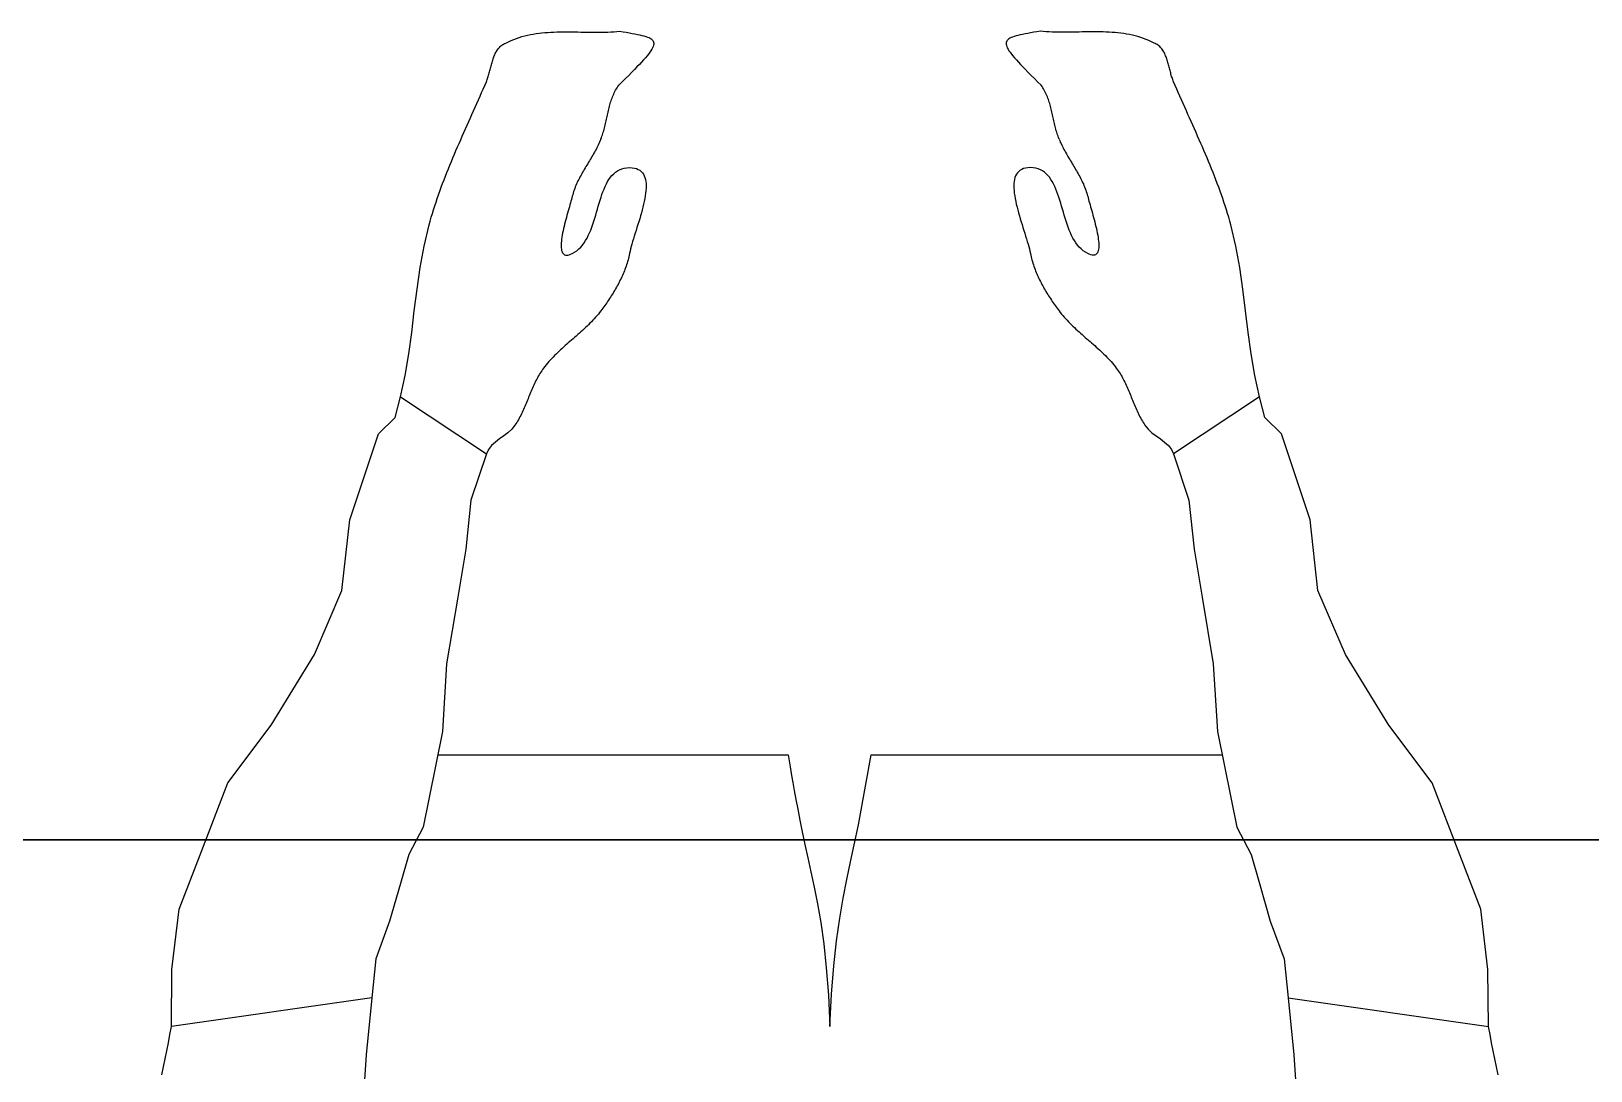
# Model space of a CAD drawing. Header units: millimetres. Extents: x -155 to 94595, y -3153 to 63413.
# Drawn here: x 90426 to 90995, y 36033 to 36412 of the extents above; entities that cross this region are included whole.
import ezdxf

# ---------------------------------------------------------------- set-up
doc = ezdxf.new("R2010")
doc.units = ezdxf.units.MM
doc.layers.add('int', color=185, linetype='Continuous')

msp = doc.modelspace()

# ---------------------------------------------------------------- linework, layer by layer
at = {"layer": 'int'}
for p, q in [((90611.3, 36411.414), (90612.363, 36411.535)), ((90612.363, 36411.535), (90613.432, 36411.637)), ((90613.432, 36411.637), (90614.506, 36411.72)), ((90614.506, 36411.72), (90615.584, 36411.786)), ((90615.584, 36411.786), (90616.666, 36411.836)), ((90616.666, 36411.836), (90617.753, 36411.873)), ((90617.753, 36411.873), (90618.842, 36411.897)), ((90618.842, 36411.897), (90619.935, 36411.91)), ((90619.935, 36411.91), (90621.03, 36411.913)), ((90621.03, 36411.913), (90622.127, 36411.909)), ((90622.127, 36411.909), (90623.226, 36411.899)), ((90623.226, 36411.899), (90624.326, 36411.884)), ((90624.326, 36411.884), (90625.427, 36411.866)), ((90625.427, 36411.866), (90626.528, 36411.846)), ((90626.528, 36411.846), (90627.63, 36411.827)), ((90627.63, 36411.827), (90628.73, 36411.809)), ((90628.73, 36411.809), (90629.831, 36411.794)), ((90629.831, 36411.794), (90630.929, 36411.784)), ((90630.929, 36411.784), (90632.027, 36411.78)), ((90632.027, 36411.78), (90633.122, 36411.783)), ((90633.122, 36411.783), (90634.214, 36411.796)), ((90634.214, 36411.796), (90635.304, 36411.82)), ((90635.304, 36411.82), (90636.39, 36411.857)), ((90636.39, 36411.857), (90637.473, 36411.907)), ((90637.473, 36411.907), (90638.551, 36411.973)), ((90638.551, 36411.973), (90639.624, 36412.056)), ((90639.624, 36412.056), (90640.693, 36412.158)), ((90640.693, 36412.158), (90641.944, 36411.949)), ((90641.944, 36411.949), (90643.129, 36411.749)), ((90643.129, 36411.749), (90644.247, 36411.556)), ((90644.247, 36411.556), (90645.3, 36411.369)), ((90790.689, 36411.556), (90789.636, 36411.369)), ((90791.808, 36411.749), (90790.689, 36411.556)), ((90792.993, 36411.949), (90791.808, 36411.749)), ((90794.243, 36412.158), (90792.993, 36411.949)), ((90795.312, 36412.056), (90794.243, 36412.158)), ((90796.386, 36411.973), (90795.312, 36412.056)), ((90797.464, 36411.907), (90796.386, 36411.973)), ((90798.547, 36411.857), (90797.464, 36411.907)), ((90799.633, 36411.82), (90798.547, 36411.857)), ((90800.722, 36411.796), (90799.633, 36411.82)), ((90801.815, 36411.783), (90800.722, 36411.796)), ((90802.91, 36411.78), (90801.815, 36411.783)), ((90804.007, 36411.784), (90802.91, 36411.78)), ((90805.106, 36411.794), (90804.007, 36411.784)), ((90806.206, 36411.809), (90805.106, 36411.794)), ((90807.307, 36411.827), (90806.206, 36411.809)), ((90808.408, 36411.846), (90807.307, 36411.827)), ((90809.51, 36411.866), (90808.408, 36411.846)), ((90810.611, 36411.884), (90809.51, 36411.866)), ((90811.711, 36411.899), (90810.611, 36411.884)), ((90812.81, 36411.909), (90811.711, 36411.899)), ((90813.907, 36411.913), (90812.81, 36411.909)), ((90815.002, 36411.91), (90813.907, 36411.913)), ((90816.094, 36411.897), (90815.002, 36411.91)), ((90817.184, 36411.873), (90816.094, 36411.897)), ((90818.27, 36411.836), (90817.184, 36411.873)), ((90819.353, 36411.786), (90818.27, 36411.836)), ((90820.431, 36411.72), (90819.353, 36411.786)), ((90821.505, 36411.637), (90820.431, 36411.72)), ((90822.573, 36411.535), (90821.505, 36411.637)), ((90823.637, 36411.414), (90822.573, 36411.535)), ((90596.332, 36405.662), (90596.576, 36405.965)), ((90596.576, 36405.965), (90596.835, 36406.254)), ((90596.835, 36406.254), (90597.11, 36406.528)), ((90597.11, 36406.528), (90597.4, 36406.786)), ((90597.4, 36406.786), (90597.707, 36407.027)), ((90597.707, 36407.027), (90598.032, 36407.251)), ((90598.032, 36407.251), (90598.375, 36407.456)), ((90598.375, 36407.456), (90598.737, 36407.643)), ((90598.737, 36407.643), (90599.119, 36407.81)), ((90599.119, 36407.81), (90600.084, 36408.295)), ((90600.084, 36408.295), (90601.06, 36408.742)), ((90601.06, 36408.742), (90602.045, 36409.151)), ((90602.045, 36409.151), (90603.041, 36409.525)), ((90603.041, 36409.525), (90604.045, 36409.864)), ((90604.045, 36409.864), (90605.059, 36410.171)), ((90605.059, 36410.171), (90606.08, 36410.447)), ((90606.08, 36410.447), (90607.11, 36410.693)), ((90607.11, 36410.693), (90608.147, 36410.911)), ((90608.147, 36410.911), (90609.192, 36411.103)), ((90609.192, 36411.103), (90610.243, 36411.27)), ((90610.243, 36411.27), (90611.3, 36411.414)), ((90645.3, 36411.369), (90646.287, 36411.184)), ((90646.287, 36411.184), (90647.208, 36411)), ((90647.208, 36411), (90648.064, 36410.815)), ((90648.064, 36410.815), (90648.853, 36410.627)), ((90648.853, 36410.627), (90649.576, 36410.434)), ((90649.576, 36410.434), (90650.232, 36410.234)), ((90650.232, 36410.234), (90650.823, 36410.025)), ((90650.823, 36410.025), (90651.348, 36409.805)), ((90651.348, 36409.805), (90651.806, 36409.572)), ((90651.806, 36409.572), (90652.198, 36409.324)), ((90652.198, 36409.324), (90652.524, 36409.059)), ((90652.744, 36406.086), (90652.472, 36405.578)), ((90652.524, 36409.059), (90652.784, 36408.775)), ((90652.949, 36406.559), (90652.744, 36406.086)), ((90652.784, 36408.775), (90652.977, 36408.47)), ((90653.087, 36407), (90652.949, 36406.559)), ((90652.977, 36408.47), (90653.104, 36408.142)), ((90653.159, 36407.409), (90653.087, 36407)), ((90653.104, 36408.142), (90653.165, 36407.789)), ((90653.165, 36407.789), (90653.159, 36407.409)), ((90781.832, 36408.142), (90781.771, 36407.789)), ((90781.771, 36407.789), (90781.777, 36407.409)), ((90781.777, 36407.409), (90781.849, 36407)), ((90781.959, 36408.47), (90781.832, 36408.142)), ((90781.849, 36407), (90781.988, 36406.559)), ((90782.153, 36408.775), (90781.959, 36408.47)), ((90781.988, 36406.559), (90782.193, 36406.086)), ((90782.412, 36409.059), (90782.153, 36408.775)), ((90782.193, 36406.086), (90782.464, 36405.578)), ((90782.738, 36409.324), (90782.412, 36409.059)), ((90783.13, 36409.572), (90782.738, 36409.324)), ((90783.589, 36409.805), (90783.13, 36409.572)), ((90784.113, 36410.025), (90783.589, 36409.805)), ((90784.704, 36410.234), (90784.113, 36410.025)), ((90785.361, 36410.434), (90784.704, 36410.234)), ((90786.084, 36410.627), (90785.361, 36410.434)), ((90786.873, 36410.815), (90786.084, 36410.627)), ((90787.728, 36411), (90786.873, 36410.815)), ((90788.649, 36411.184), (90787.728, 36411)), ((90789.636, 36411.369), (90788.649, 36411.184)), ((90824.694, 36411.27), (90823.637, 36411.414)), ((90825.745, 36411.103), (90824.694, 36411.27)), ((90826.789, 36410.911), (90825.745, 36411.103)), ((90827.827, 36410.693), (90826.789, 36410.911)), ((90828.856, 36410.447), (90827.827, 36410.693)), ((90829.878, 36410.171), (90828.856, 36410.447)), ((90830.891, 36409.864), (90829.878, 36410.171)), ((90831.896, 36409.525), (90830.891, 36409.864)), ((90832.891, 36409.151), (90831.896, 36409.525)), ((90833.877, 36408.742), (90832.891, 36409.151)), ((90834.853, 36408.295), (90833.877, 36408.742)), ((90835.818, 36407.81), (90834.853, 36408.295)), ((90836.2, 36407.643), (90835.818, 36407.81)), ((90836.562, 36407.456), (90836.2, 36407.643)), ((90836.905, 36407.251), (90836.562, 36407.456)), ((90837.23, 36407.027), (90836.905, 36407.251)), ((90837.537, 36406.786), (90837.23, 36407.027)), ((90837.827, 36406.528), (90837.537, 36406.786)), ((90838.101, 36406.254), (90837.827, 36406.528)), ((90838.36, 36405.965), (90838.101, 36406.254)), ((90838.605, 36405.662), (90838.36, 36405.965)), ((90593.906, 36399.913), (90594.022, 36400.339)), ((90594.022, 36400.339), (90594.141, 36400.763)), ((90594.141, 36400.763), (90594.264, 36401.183)), ((90594.264, 36401.183), (90594.392, 36401.598)), ((90594.392, 36401.598), (90594.525, 36402.009)), ((90594.525, 36402.009), (90594.665, 36402.413)), ((90594.665, 36402.413), (90594.812, 36402.811)), ((90594.812, 36402.811), (90594.967, 36403.202)), ((90594.967, 36403.202), (90595.13, 36403.584)), ((90595.13, 36403.584), (90595.303, 36403.957)), ((90595.303, 36403.957), (90595.485, 36404.321)), ((90595.485, 36404.321), (90595.679, 36404.674)), ((90595.679, 36404.674), (90595.884, 36405.015)), ((90595.884, 36405.015), (90596.101, 36405.345)), ((90596.101, 36405.345), (90596.332, 36405.662)), ((90648.707, 36400.873), (90647.902, 36400.013)), ((90649.445, 36401.682), (90648.707, 36400.873)), ((90650.116, 36402.442), (90649.445, 36401.682)), ((90650.72, 36403.155), (90650.116, 36402.442)), ((90651.258, 36403.824), (90650.72, 36403.155)), ((90651.729, 36404.449), (90651.258, 36403.824)), ((90652.134, 36405.033), (90651.729, 36404.449)), ((90652.472, 36405.578), (90652.134, 36405.033)), ((90782.464, 36405.578), (90782.802, 36405.033)), ((90782.802, 36405.033), (90783.207, 36404.449)), ((90783.207, 36404.449), (90783.678, 36403.824)), ((90783.678, 36403.824), (90784.216, 36403.155)), ((90784.216, 36403.155), (90784.821, 36402.442)), ((90784.821, 36402.442), (90785.492, 36401.682)), ((90785.492, 36401.682), (90786.23, 36400.873)), ((90786.23, 36400.873), (90787.035, 36400.013)), ((90838.835, 36405.345), (90838.605, 36405.662)), ((90839.053, 36405.015), (90838.835, 36405.345)), ((90839.258, 36404.674), (90839.053, 36405.015)), ((90839.451, 36404.321), (90839.258, 36404.674)), ((90839.634, 36403.957), (90839.451, 36404.321)), ((90839.807, 36403.584), (90839.634, 36403.957)), ((90839.97, 36403.202), (90839.807, 36403.584)), ((90840.125, 36402.811), (90839.97, 36403.202)), ((90840.272, 36402.413), (90840.125, 36402.811)), ((90840.412, 36402.009), (90840.272, 36402.413)), ((90840.545, 36401.598), (90840.412, 36402.009)), ((90840.673, 36401.183), (90840.545, 36401.598)), ((90840.796, 36400.763), (90840.673, 36401.183)), ((90840.915, 36400.339), (90840.796, 36400.763)), ((90841.031, 36399.913), (90840.915, 36400.339)), ((90592.22, 36394.078), (90592.367, 36394.464)), ((90592.367, 36394.464), (90592.507, 36394.857)), ((90592.507, 36394.857), (90592.641, 36395.257)), ((90592.641, 36395.257), (90592.769, 36395.664)), ((90592.769, 36395.664), (90592.893, 36396.076)), ((90592.893, 36396.076), (90593.012, 36396.493)), ((90593.012, 36396.493), (90593.128, 36396.914)), ((90593.128, 36396.914), (90593.241, 36397.339)), ((90593.241, 36397.339), (90593.352, 36397.766)), ((90593.352, 36397.766), (90593.462, 36398.195)), ((90593.462, 36398.195), (90593.572, 36398.625)), ((90593.572, 36398.625), (90593.682, 36399.055)), ((90593.682, 36399.055), (90593.793, 36399.485)), ((90593.793, 36399.485), (90593.906, 36399.913)), ((90642.876, 36394.877), (90641.67, 36393.669)), ((90644.015, 36396.022), (90642.876, 36394.877)), ((90645.087, 36397.106), (90644.015, 36396.022)), ((90646.092, 36398.131), (90645.087, 36397.106)), ((90647.03, 36399.1), (90646.092, 36398.131)), ((90647.902, 36400.013), (90647.03, 36399.1)), ((90787.035, 36400.013), (90787.906, 36399.1)), ((90787.906, 36399.1), (90788.845, 36398.131)), ((90788.845, 36398.131), (90789.85, 36397.106)), ((90789.85, 36397.106), (90790.922, 36396.022)), ((90790.922, 36396.022), (90792.061, 36394.877)), ((90792.061, 36394.877), (90793.266, 36393.669)), ((90841.144, 36399.485), (90841.031, 36399.913)), ((90841.255, 36399.055), (90841.144, 36399.485)), ((90841.365, 36398.625), (90841.255, 36399.055)), ((90841.475, 36398.195), (90841.365, 36398.625)), ((90841.585, 36397.766), (90841.475, 36398.195)), ((90841.696, 36397.339), (90841.585, 36397.766)), ((90841.809, 36396.914), (90841.696, 36397.339)), ((90841.925, 36396.493), (90841.809, 36396.914)), ((90842.044, 36396.076), (90841.925, 36396.493)), ((90842.167, 36395.664), (90842.044, 36396.076)), ((90842.295, 36395.257), (90842.167, 36395.664)), ((90842.429, 36394.857), (90842.295, 36395.257)), ((90842.569, 36394.464), (90842.429, 36394.857)), ((90842.717, 36394.078), (90842.569, 36394.464)), ((90589.759, 36388.406), (90590.341, 36389.728)), ((90590.341, 36389.728), (90590.919, 36391.052)), ((90590.919, 36391.052), (90591.494, 36392.376)), ((90591.494, 36392.376), (90592.065, 36393.702)), ((90592.065, 36393.702), (90592.22, 36394.078)), ((90638.122, 36388.257), (90638.322, 36388.742)), ((90638.322, 36388.742), (90638.534, 36389.222)), ((90638.534, 36389.222), (90638.758, 36389.696)), ((90638.758, 36389.696), (90638.995, 36390.163)), ((90638.995, 36390.163), (90639.245, 36390.624)), ((90639.245, 36390.624), (90639.51, 36391.078)), ((90639.51, 36391.078), (90639.79, 36391.525)), ((90639.79, 36391.525), (90640.085, 36391.964)), ((90640.085, 36391.964), (90640.397, 36392.396)), ((90641.67, 36393.669), (90640.397, 36392.396)), ((90793.266, 36393.669), (90794.539, 36392.396)), ((90794.851, 36391.964), (90794.539, 36392.396)), ((90795.147, 36391.525), (90794.851, 36391.964)), ((90795.427, 36391.078), (90795.147, 36391.525)), ((90795.691, 36390.624), (90795.427, 36391.078)), ((90795.942, 36390.163), (90795.691, 36390.624)), ((90796.179, 36389.696), (90795.942, 36390.163)), ((90796.403, 36389.222), (90796.179, 36389.696)), ((90796.614, 36388.742), (90796.403, 36389.222)), ((90796.815, 36388.257), (90796.614, 36388.742)), ((90842.872, 36393.702), (90842.717, 36394.078)), ((90843.443, 36392.376), (90842.872, 36393.702)), ((90844.017, 36391.052), (90843.443, 36392.376)), ((90844.596, 36389.728), (90844.017, 36391.052)), ((90845.178, 36388.406), (90844.596, 36389.728)), ((90586.819, 36381.801), (90587.41, 36383.122)), ((90587.41, 36383.122), (90587.999, 36384.442)), ((90587.999, 36384.442), (90588.588, 36385.763)), ((90588.588, 36385.763), (90589.174, 36387.084)), ((90589.174, 36387.084), (90589.759, 36388.406)), ((90636.468, 36382.651), (90636.59, 36383.175)), ((90636.59, 36383.175), (90636.715, 36383.697)), ((90636.715, 36383.697), (90636.845, 36384.217)), ((90636.845, 36384.217), (90636.98, 36384.734)), ((90636.98, 36384.734), (90637.12, 36385.248)), ((90637.12, 36385.248), (90637.267, 36385.76)), ((90637.267, 36385.76), (90637.421, 36386.268)), ((90637.421, 36386.268), (90637.582, 36386.772)), ((90637.582, 36386.772), (90637.753, 36387.271)), ((90637.753, 36387.271), (90637.932, 36387.767)), ((90637.932, 36387.767), (90638.122, 36388.257)), ((90797.004, 36387.767), (90796.815, 36388.257)), ((90797.184, 36387.271), (90797.004, 36387.767)), ((90797.354, 36386.772), (90797.184, 36387.271)), ((90797.516, 36386.268), (90797.354, 36386.772)), ((90797.67, 36385.76), (90797.516, 36386.268)), ((90797.817, 36385.248), (90797.67, 36385.76)), ((90797.957, 36384.734), (90797.817, 36385.248)), ((90798.092, 36384.217), (90797.957, 36384.734)), ((90798.221, 36383.697), (90798.092, 36384.217)), ((90798.347, 36383.175), (90798.221, 36383.697)), ((90798.469, 36382.651), (90798.347, 36383.175)), ((90845.762, 36387.084), (90845.178, 36388.406)), ((90846.349, 36385.763), (90845.762, 36387.084)), ((90846.937, 36384.442), (90846.349, 36385.763)), ((90847.527, 36383.122), (90846.937, 36384.442)), ((90848.117, 36381.801), (90847.527, 36383.122)), ((90584.46, 36376.518), (90585.048, 36377.839)), ((90585.048, 36377.839), (90585.638, 36379.16)), ((90585.638, 36379.16), (90586.229, 36380.481)), ((90586.229, 36380.481), (90586.819, 36381.801)), ((90635.154, 36376.865), (90635.285, 36377.387)), ((90635.285, 36377.387), (90635.411, 36377.91)), ((90635.411, 36377.91), (90635.533, 36378.435)), ((90635.533, 36378.435), (90635.653, 36378.962)), ((90635.653, 36378.962), (90635.77, 36379.489)), ((90635.77, 36379.489), (90635.886, 36380.016)), ((90635.886, 36380.016), (90636.001, 36380.544)), ((90636.001, 36380.544), (90636.116, 36381.072)), ((90636.116, 36381.072), (90636.232, 36381.599)), ((90636.232, 36381.599), (90636.349, 36382.126)), ((90636.349, 36382.126), (90636.468, 36382.651)), ((90798.588, 36382.126), (90798.469, 36382.651)), ((90798.705, 36381.599), (90798.588, 36382.126)), ((90798.821, 36381.072), (90798.705, 36381.599)), ((90798.936, 36380.544), (90798.821, 36381.072)), ((90799.051, 36380.016), (90798.936, 36380.544)), ((90799.167, 36379.489), (90799.051, 36380.016)), ((90799.284, 36378.962), (90799.167, 36379.489)), ((90799.403, 36378.435), (90799.284, 36378.962)), ((90799.526, 36377.91), (90799.403, 36378.435)), ((90799.652, 36377.387), (90799.526, 36377.91)), ((90799.783, 36376.865), (90799.652, 36377.387)), ((90848.708, 36380.481), (90848.117, 36381.801)), ((90849.299, 36379.16), (90848.708, 36380.481)), ((90849.888, 36377.839), (90849.299, 36379.16)), ((90850.477, 36376.518), (90849.888, 36377.839)), ((90582.127, 36371.223), (90582.706, 36372.549)), ((90582.706, 36372.549), (90583.288, 36373.873)), ((90583.288, 36373.873), (90583.873, 36375.196)), ((90583.873, 36375.196), (90584.46, 36376.518)), ((90633.4, 36371.697), (90633.152, 36371.151)), ((90633.638, 36372.247), (90633.4, 36371.697)), ((90633.866, 36372.801), (90633.638, 36372.247)), ((90633.866, 36372.801), (90634.057, 36373.296)), ((90634.057, 36373.296), (90634.239, 36373.795)), ((90634.239, 36373.795), (90634.411, 36374.298)), ((90634.411, 36374.298), (90634.574, 36374.805)), ((90634.574, 36374.805), (90634.729, 36375.315)), ((90634.729, 36375.315), (90634.877, 36375.829)), ((90634.877, 36375.829), (90635.018, 36376.346)), ((90635.018, 36376.346), (90635.154, 36376.865)), ((90799.918, 36376.346), (90799.783, 36376.865)), ((90800.06, 36375.829), (90799.918, 36376.346)), ((90800.208, 36375.315), (90800.06, 36375.829)), ((90800.363, 36374.805), (90800.208, 36375.315)), ((90800.526, 36374.298), (90800.363, 36374.805)), ((90800.698, 36373.795), (90800.526, 36374.298)), ((90800.879, 36373.296), (90800.698, 36373.795)), ((90801.071, 36372.801), (90800.879, 36373.296)), ((90801.071, 36372.801), (90801.299, 36372.247)), ((90801.299, 36372.247), (90801.537, 36371.697)), ((90801.537, 36371.697), (90801.785, 36371.151)), ((90851.064, 36375.196), (90850.477, 36376.518)), ((90851.649, 36373.873), (90851.064, 36375.196)), ((90852.231, 36372.549), (90851.649, 36373.873)), ((90852.81, 36371.223), (90852.231, 36372.549)), ((90579.852, 36365.908), (90580.413, 36367.239)), ((90580.413, 36367.239), (90580.98, 36368.569)), ((90580.98, 36368.569), (90581.551, 36369.897)), ((90581.551, 36369.897), (90582.127, 36371.223)), ((90630.599, 36366.373), (90630.292, 36365.853)), ((90630.903, 36366.895), (90630.599, 36366.373)), ((90631.204, 36367.419), (90630.903, 36366.895)), ((90631.501, 36367.944), (90631.204, 36367.419)), ((90631.792, 36368.472), (90631.501, 36367.944)), ((90632.078, 36369.002), (90631.792, 36368.472)), ((90632.357, 36369.534), (90632.078, 36369.002)), ((90632.63, 36370.07), (90632.357, 36369.534)), ((90632.895, 36370.609), (90632.63, 36370.07)), ((90633.152, 36371.151), (90632.895, 36370.609)), ((90801.785, 36371.151), (90802.042, 36370.609)), ((90802.042, 36370.609), (90802.307, 36370.07)), ((90802.307, 36370.07), (90802.579, 36369.534)), ((90802.579, 36369.534), (90802.859, 36369.002)), ((90802.859, 36369.002), (90803.145, 36368.472)), ((90803.145, 36368.472), (90803.436, 36367.944)), ((90803.436, 36367.944), (90803.733, 36367.419)), ((90803.733, 36367.419), (90804.033, 36366.895)), ((90804.033, 36366.895), (90804.338, 36366.373)), ((90804.338, 36366.373), (90804.645, 36365.853)), ((90853.385, 36369.897), (90852.81, 36371.223)), ((90853.957, 36368.569), (90853.385, 36369.897)), ((90854.523, 36367.239), (90853.957, 36368.569)), ((90855.085, 36365.908), (90854.523, 36367.239)), ((90577.137, 36359.218), (90577.666, 36360.561)), ((90577.666, 36360.561), (90578.202, 36361.901)), ((90578.202, 36361.901), (90578.746, 36363.239)), ((90578.746, 36363.239), (90579.296, 36364.574)), ((90579.296, 36364.574), (90579.852, 36365.908)), ((90627.199, 36360.661), (90626.902, 36360.137)), ((90627.5, 36361.183), (90627.199, 36360.661)), ((90627.804, 36361.703), (90627.5, 36361.183)), ((90628.112, 36362.223), (90627.804, 36361.703)), ((90628.422, 36362.742), (90628.112, 36362.223)), ((90628.733, 36363.26), (90628.422, 36362.742)), ((90629.046, 36363.778), (90628.733, 36363.26)), ((90629.358, 36364.296), (90629.046, 36363.778)), ((90629.671, 36364.814), (90629.358, 36364.296)), ((90629.982, 36365.333), (90629.671, 36364.814)), ((90630.292, 36365.853), (90629.982, 36365.333)), ((90638.531, 36360.139), (90639.191, 36360.698)), ((90639.191, 36360.698), (90639.902, 36361.184)), ((90639.902, 36361.184), (90640.665, 36361.592)), ((90640.665, 36361.592), (90641.485, 36361.917)), ((90641.485, 36361.917), (90642.364, 36362.155)), ((90642.364, 36362.155), (90643.307, 36362.301)), ((90643.307, 36362.301), (90644.316, 36362.351)), ((90644.316, 36362.351), (90645.236, 36362.31)), ((90645.236, 36362.31), (90646.068, 36362.189)), ((90646.068, 36362.189), (90646.816, 36361.992)), ((90646.816, 36361.992), (90647.482, 36361.721)), ((90647.482, 36361.721), (90648.07, 36361.379)), ((90648.07, 36361.379), (90648.584, 36360.971)), ((90648.584, 36360.971), (90649.025, 36360.499)), ((90649.025, 36360.499), (90649.398, 36359.966)), ((90785.911, 36360.499), (90785.538, 36359.966)), ((90786.353, 36360.971), (90785.911, 36360.499)), ((90786.866, 36361.379), (90786.353, 36360.971)), ((90787.455, 36361.721), (90786.866, 36361.379)), ((90788.121, 36361.992), (90787.455, 36361.721)), ((90788.869, 36362.189), (90788.121, 36361.992)), ((90789.701, 36362.31), (90788.869, 36362.189)), ((90790.62, 36362.351), (90789.701, 36362.31)), ((90791.63, 36362.301), (90790.62, 36362.351)), ((90792.572, 36362.155), (90791.63, 36362.301)), ((90793.452, 36361.917), (90792.572, 36362.155)), ((90794.272, 36361.592), (90793.452, 36361.917)), ((90795.035, 36361.184), (90794.272, 36361.592)), ((90795.745, 36360.698), (90795.035, 36361.184)), ((90796.406, 36360.139), (90795.745, 36360.698)), ((90804.645, 36365.853), (90804.955, 36365.333)), ((90804.955, 36365.333), (90805.266, 36364.814)), ((90805.266, 36364.814), (90805.578, 36364.296)), ((90805.578, 36364.296), (90805.891, 36363.778)), ((90805.891, 36363.778), (90806.204, 36363.26)), ((90806.204, 36363.26), (90806.515, 36362.742)), ((90806.515, 36362.742), (90806.825, 36362.223)), ((90806.825, 36362.223), (90807.132, 36361.703)), ((90807.132, 36361.703), (90807.437, 36361.183)), ((90807.437, 36361.183), (90807.738, 36360.661)), ((90807.738, 36360.661), (90808.034, 36360.137)), ((90855.641, 36364.574), (90855.085, 36365.908)), ((90856.191, 36363.239), (90855.641, 36364.574)), ((90856.734, 36361.901), (90856.191, 36363.239)), ((90857.271, 36360.561), (90856.734, 36361.901)), ((90857.8, 36359.218), (90857.271, 36360.561)), ((90575.106, 36353.817), (90575.6, 36355.172)), ((90575.6, 36355.172), (90576.103, 36356.523)), ((90576.103, 36356.523), (90576.616, 36357.872)), ((90576.616, 36357.872), (90577.137, 36359.218)), ((90624.317, 36354.75), (90624.111, 36354.19)), ((90624.534, 36355.305), (90624.317, 36354.75)), ((90624.763, 36355.856), (90624.534, 36355.305)), ((90625.001, 36356.402), (90624.763, 36355.856)), ((90625.25, 36356.945), (90625.001, 36356.402)), ((90625.507, 36357.484), (90625.25, 36356.945)), ((90625.772, 36358.02), (90625.507, 36357.484)), ((90626.045, 36358.553), (90625.772, 36358.02)), ((90626.325, 36359.083), (90626.045, 36358.553)), ((90626.611, 36359.611), (90626.325, 36359.083)), ((90626.902, 36360.137), (90626.611, 36359.611)), ((90634.628, 36353.574), (90635.013, 36354.555)), ((90635.013, 36354.555), (90635.42, 36355.499)), ((90635.42, 36355.499), (90635.854, 36356.403)), ((90635.854, 36356.403), (90636.317, 36357.26)), ((90636.317, 36357.26), (90636.813, 36358.067)), ((90636.813, 36358.067), (90637.345, 36358.819)), ((90637.345, 36358.819), (90637.916, 36359.511)), ((90637.916, 36359.511), (90638.531, 36360.139)), ((90649.398, 36359.966), (90649.706, 36359.376)), ((90649.706, 36359.376), (90649.952, 36358.732)), ((90649.952, 36358.732), (90650.138, 36358.037)), ((90650.138, 36358.037), (90650.269, 36357.295)), ((90650.269, 36357.295), (90650.347, 36356.508)), ((90650.357, 36354.813), (90650.297, 36353.912)), ((90650.347, 36356.508), (90650.375, 36355.679)), ((90650.375, 36355.679), (90650.357, 36354.813)), ((90784.59, 36356.508), (90784.561, 36355.679)), ((90784.561, 36355.679), (90784.579, 36354.813)), ((90784.579, 36354.813), (90784.64, 36353.912)), ((90784.668, 36357.295), (90784.59, 36356.508)), ((90784.799, 36358.037), (90784.668, 36357.295)), ((90784.985, 36358.732), (90784.799, 36358.037)), ((90785.231, 36359.376), (90784.985, 36358.732)), ((90785.538, 36359.966), (90785.231, 36359.376)), ((90797.02, 36359.511), (90796.406, 36360.139)), ((90797.592, 36358.819), (90797.02, 36359.511)), ((90798.124, 36358.067), (90797.592, 36358.819)), ((90798.62, 36357.26), (90798.124, 36358.067)), ((90799.083, 36356.403), (90798.62, 36357.26)), ((90799.516, 36355.499), (90799.083, 36356.403)), ((90799.924, 36354.555), (90799.516, 36355.499)), ((90800.309, 36353.574), (90799.924, 36354.555)), ((90808.034, 36360.137), (90808.326, 36359.611)), ((90808.326, 36359.611), (90808.612, 36359.083)), ((90808.612, 36359.083), (90808.892, 36358.553)), ((90808.892, 36358.553), (90809.165, 36358.02)), ((90809.165, 36358.02), (90809.43, 36357.484)), ((90809.43, 36357.484), (90809.687, 36356.945)), ((90809.687, 36356.945), (90809.935, 36356.402)), ((90809.935, 36356.402), (90810.174, 36355.856)), ((90810.174, 36355.856), (90810.402, 36355.305)), ((90810.402, 36355.305), (90810.62, 36354.75)), ((90810.62, 36354.75), (90810.826, 36354.19)), ((90858.321, 36357.872), (90857.8, 36359.218)), ((90858.833, 36356.523), (90858.321, 36357.872)), ((90859.337, 36355.172), (90858.833, 36356.523)), ((90859.831, 36353.817), (90859.337, 36355.172)), ((90573.233, 36348.362), (90573.685, 36349.731)), ((90573.685, 36349.731), (90574.148, 36351.097)), ((90574.148, 36351.097), (90574.621, 36352.459)), ((90574.621, 36352.459), (90575.106, 36353.817)), ((90622.762, 36349.487), (90622.566, 36348.796)), ((90622.947, 36350.146), (90622.762, 36349.487)), ((90623.119, 36350.77), (90622.947, 36350.146)), ((90623.276, 36351.356), (90623.119, 36350.77)), ((90623.416, 36351.901), (90623.276, 36351.356)), ((90623.569, 36352.481), (90623.416, 36351.901)), ((90623.736, 36353.056), (90623.569, 36352.481)), ((90623.917, 36353.626), (90623.736, 36353.056)), ((90624.111, 36354.19), (90623.917, 36353.626)), ((90632.925, 36348.28), (90633.247, 36349.375)), ((90633.247, 36349.375), (90633.575, 36350.457)), ((90633.575, 36350.457), (90633.913, 36351.52)), ((90633.913, 36351.52), (90634.262, 36352.561)), ((90634.262, 36352.561), (90634.628, 36353.574)), ((90649.457, 36348.998), (90649.204, 36347.956)), ((90649.686, 36350.024), (90649.457, 36348.998)), ((90649.887, 36351.032), (90649.686, 36350.024)), ((90650.058, 36352.018), (90649.887, 36351.032)), ((90650.196, 36352.979), (90650.058, 36352.018)), ((90650.297, 36353.912), (90650.196, 36352.979)), ((90784.64, 36353.912), (90784.741, 36352.979)), ((90784.741, 36352.979), (90784.878, 36352.018)), ((90784.878, 36352.018), (90785.05, 36351.032)), ((90785.05, 36351.032), (90785.251, 36350.024)), ((90785.251, 36350.024), (90785.48, 36348.998)), ((90785.48, 36348.998), (90785.732, 36347.956)), ((90800.674, 36352.561), (90800.309, 36353.574)), ((90801.024, 36351.52), (90800.674, 36352.561)), ((90801.361, 36350.457), (90801.024, 36351.52)), ((90801.689, 36349.375), (90801.361, 36350.457)), ((90802.012, 36348.28), (90801.689, 36349.375)), ((90810.826, 36354.19), (90811.019, 36353.626)), ((90811.019, 36353.626), (90811.2, 36353.056)), ((90811.2, 36353.056), (90811.368, 36352.481)), ((90811.368, 36352.481), (90811.521, 36351.901)), ((90811.521, 36351.901), (90811.661, 36351.356)), ((90811.661, 36351.356), (90811.818, 36350.77)), ((90811.818, 36350.77), (90811.989, 36350.146)), ((90811.989, 36350.146), (90812.174, 36349.487)), ((90812.174, 36349.487), (90812.37, 36348.796)), ((90860.315, 36352.459), (90859.831, 36353.817)), ((90860.789, 36351.097), (90860.315, 36352.459)), ((90861.252, 36349.731), (90860.789, 36351.097)), ((90861.703, 36348.362), (90861.252, 36349.731)), ((90571.551, 36342.842), (90571.952, 36344.228)), ((90571.952, 36344.228), (90572.367, 36345.61)), ((90572.367, 36345.61), (90572.794, 36346.988)), ((90572.794, 36346.988), (90573.233, 36348.362)), ((90621.05, 36343.37), (90620.836, 36342.551)), ((90621.268, 36344.184), (90621.05, 36343.37)), ((90621.489, 36344.992), (90621.268, 36344.184)), ((90621.711, 36345.788), (90621.489, 36344.992)), ((90621.931, 36346.57), (90621.711, 36345.788)), ((90622.149, 36347.334), (90621.931, 36346.57)), ((90622.361, 36348.078), (90622.149, 36347.334)), ((90622.566, 36348.796), (90622.361, 36348.078)), ((90631.283, 36342.761), (90631.627, 36343.855)), ((90631.627, 36343.855), (90631.959, 36344.959)), ((90631.959, 36344.959), (90632.285, 36346.067)), ((90632.285, 36346.067), (90632.605, 36347.176)), ((90632.605, 36347.176), (90632.925, 36348.28)), ((90648.017, 36343.697), (90647.692, 36342.626)), ((90648.334, 36344.769), (90648.017, 36343.697)), ((90648.639, 36345.838), (90648.334, 36344.769)), ((90648.931, 36346.901), (90648.639, 36345.838)), ((90649.204, 36347.956), (90648.931, 36346.901)), ((90785.732, 36347.956), (90786.006, 36346.901)), ((90786.006, 36346.901), (90786.297, 36345.838)), ((90786.297, 36345.838), (90786.603, 36344.769)), ((90786.603, 36344.769), (90786.92, 36343.697)), ((90786.92, 36343.697), (90787.245, 36342.626)), ((90802.331, 36347.176), (90802.012, 36348.28)), ((90802.652, 36346.067), (90802.331, 36347.176)), ((90802.977, 36344.959), (90802.652, 36346.067)), ((90803.31, 36343.855), (90802.977, 36344.959)), ((90803.654, 36342.761), (90803.31, 36343.855)), ((90812.37, 36348.796), (90812.576, 36348.078)), ((90812.576, 36348.078), (90812.788, 36347.334)), ((90812.788, 36347.334), (90813.005, 36346.57)), ((90813.005, 36346.57), (90813.226, 36345.788)), ((90813.226, 36345.788), (90813.448, 36344.992)), ((90813.448, 36344.992), (90813.669, 36344.184)), ((90813.669, 36344.184), (90813.887, 36343.37)), ((90813.887, 36343.37), (90814.101, 36342.551)), ((90862.143, 36346.988), (90861.703, 36348.362)), ((90862.57, 36345.61), (90862.143, 36346.988)), ((90862.984, 36344.228), (90862.57, 36345.61)), ((90863.385, 36342.842), (90862.984, 36344.228)), ((90569.324, 36333.726), (90571.164, 36341.451)), ((90571.164, 36341.451), (90571.551, 36342.842)), ((90619.764, 36337.742), (90619.639, 36336.99)), ((90619.908, 36338.514), (90619.764, 36337.742)), ((90620.068, 36339.302), (90619.908, 36338.514)), ((90620.243, 36340.103), (90620.068, 36339.302)), ((90620.431, 36340.914), (90620.243, 36340.103)), ((90620.629, 36341.731), (90620.431, 36340.914)), ((90620.836, 36342.551), (90620.629, 36341.731)), ((90628.798, 36336.649), (90629.279, 36337.591)), ((90629.279, 36337.591), (90629.729, 36338.569)), ((90629.729, 36338.569), (90630.151, 36339.58)), ((90630.151, 36339.58), (90630.548, 36340.619)), ((90630.548, 36340.619), (90630.924, 36341.681)), ((90630.924, 36341.681), (90631.283, 36342.761)), ((90646.374, 36338.414), (90646.056, 36337.395)), ((90646.7, 36339.45), (90646.374, 36338.414)), ((90647.03, 36340.499), (90646.7, 36339.45)), ((90647.362, 36341.559), (90647.03, 36340.499)), ((90647.692, 36342.626), (90647.362, 36341.559)), ((90787.245, 36342.626), (90787.575, 36341.559)), ((90787.575, 36341.559), (90787.907, 36340.499)), ((90787.907, 36340.499), (90788.237, 36339.45)), ((90788.237, 36339.45), (90788.563, 36338.414)), ((90788.563, 36338.414), (90788.881, 36337.395)), ((90804.012, 36341.681), (90803.654, 36342.761)), ((90804.388, 36340.619), (90804.012, 36341.681)), ((90804.786, 36339.58), (90804.388, 36340.619)), ((90805.208, 36338.569), (90804.786, 36339.58)), ((90805.658, 36337.591), (90805.208, 36338.569)), ((90806.139, 36336.649), (90805.658, 36337.591)), ((90814.101, 36342.551), (90814.308, 36341.731)), ((90814.308, 36341.731), (90814.506, 36340.914)), ((90814.506, 36340.914), (90814.693, 36340.103)), ((90814.693, 36340.103), (90814.868, 36339.302)), ((90814.868, 36339.302), (90815.029, 36338.514)), ((90815.029, 36338.514), (90815.172, 36337.742)), ((90815.172, 36337.742), (90815.298, 36336.99)), ((90863.773, 36341.451), (90863.385, 36342.842)), ((90865.613, 36333.726), (90863.773, 36341.451)), ((90567.9, 36325.914), (90569.324, 36333.726)), ((90619.363, 36334.248), (90619.361, 36333.646)), ((90619.361, 36333.646), (90619.388, 36333.084)), ((90619.395, 36334.887), (90619.363, 36334.248)), ((90619.388, 36333.084), (90619.448, 36332.567)), ((90619.452, 36335.559), (90619.395, 36334.887)), ((90619.448, 36332.567), (90619.543, 36332.096)), ((90619.534, 36336.261), (90619.452, 36335.559)), ((90619.639, 36336.99), (90619.534, 36336.261)), ((90619.543, 36332.096), (90619.674, 36331.675)), ((90624.269, 36331.48), (90625.064, 36332.034)), ((90625.064, 36332.034), (90625.804, 36332.657)), ((90625.804, 36332.657), (90626.492, 36333.345)), ((90626.492, 36333.345), (90627.132, 36334.093)), ((90627.132, 36334.093), (90627.728, 36334.896)), ((90627.728, 36334.896), (90628.282, 36335.75)), ((90628.282, 36335.75), (90628.798, 36336.649)), ((90644.49, 36331.812), (90644.316, 36331)), ((90644.695, 36332.663), (90644.49, 36331.812)), ((90644.926, 36333.55), (90644.695, 36332.663)), ((90645.181, 36334.47), (90644.926, 36333.55)), ((90645.456, 36335.419), (90645.181, 36334.47)), ((90645.749, 36336.395), (90645.456, 36335.419)), ((90646.056, 36337.395), (90645.749, 36336.395)), ((90788.881, 36337.395), (90789.188, 36336.395)), ((90789.188, 36336.395), (90789.48, 36335.419)), ((90789.48, 36335.419), (90789.756, 36334.47)), ((90789.756, 36334.47), (90790.011, 36333.55)), ((90790.011, 36333.55), (90790.242, 36332.663)), ((90790.242, 36332.663), (90790.446, 36331.812)), ((90790.446, 36331.812), (90790.62, 36331)), ((90806.655, 36335.75), (90806.139, 36336.649)), ((90807.209, 36334.896), (90806.655, 36335.75)), ((90807.804, 36334.093), (90807.209, 36334.896)), ((90808.444, 36333.345), (90807.804, 36334.093)), ((90809.133, 36332.657), (90808.444, 36333.345)), ((90809.873, 36332.034), (90809.133, 36332.657)), ((90810.668, 36331.48), (90809.873, 36332.034)), ((90815.394, 36332.096), (90815.263, 36331.675)), ((90815.298, 36336.99), (90815.402, 36336.261)), ((90815.488, 36332.567), (90815.394, 36332.096)), ((90815.402, 36336.261), (90815.484, 36335.559)), ((90815.484, 36335.559), (90815.542, 36334.887)), ((90815.548, 36333.084), (90815.488, 36332.567)), ((90815.542, 36334.887), (90815.573, 36334.248)), ((90815.576, 36333.646), (90815.548, 36333.084)), ((90815.573, 36334.248), (90815.576, 36333.646)), ((90867.036, 36325.914), (90865.613, 36333.726)), ((90619.674, 36331.675), (90619.843, 36331.309)), ((90619.843, 36331.309), (90620.052, 36331)), ((90620.052, 36331), (90620.304, 36330.751)), ((90620.304, 36330.751), (90620.6, 36330.567)), ((90620.6, 36330.567), (90620.942, 36330.45)), ((90620.942, 36330.45), (90621.332, 36330.405)), ((90621.332, 36330.405), (90621.773, 36330.434)), ((90621.773, 36330.434), (90622.266, 36330.54)), ((90622.266, 36330.54), (90622.813, 36330.728)), ((90622.813, 36330.728), (90623.416, 36331)), ((90623.416, 36331), (90624.269, 36331.48)), ((90643.05, 36326.362), (90642.85, 36325.795)), ((90643.242, 36326.932), (90643.05, 36326.362)), ((90643.424, 36327.505), (90643.242, 36326.932)), ((90643.597, 36328.08), (90643.424, 36327.505)), ((90643.761, 36328.659), (90643.597, 36328.08)), ((90643.915, 36329.24), (90643.761, 36328.659)), ((90644.059, 36329.824), (90643.915, 36329.24)), ((90644.193, 36330.411), (90644.059, 36329.824)), ((90644.316, 36331), (90644.193, 36330.411)), ((90790.62, 36331), (90790.744, 36330.411)), ((90790.744, 36330.411), (90790.878, 36329.824)), ((90790.878, 36329.824), (90791.022, 36329.24)), ((90791.022, 36329.24), (90791.176, 36328.659)), ((90791.176, 36328.659), (90791.339, 36328.08)), ((90791.339, 36328.08), (90791.513, 36327.505)), ((90791.513, 36327.505), (90791.695, 36326.932)), ((90791.695, 36326.932), (90791.886, 36326.362)), ((90791.886, 36326.362), (90792.087, 36325.795)), ((90811.521, 36331), (90810.668, 36331.48)), ((90812.124, 36330.728), (90811.521, 36331)), ((90812.671, 36330.54), (90812.124, 36330.728)), ((90813.164, 36330.434), (90812.671, 36330.54)), ((90813.604, 36330.405), (90813.164, 36330.434)), ((90813.995, 36330.45), (90813.604, 36330.405)), ((90814.337, 36330.567), (90813.995, 36330.45)), ((90814.633, 36330.751), (90814.337, 36330.567)), ((90814.884, 36331), (90814.633, 36330.751)), ((90815.094, 36331.309), (90814.884, 36331)), ((90815.263, 36331.675), (90815.094, 36331.309)), ((90566.761, 36318.043), (90567.9, 36325.914)), ((90640.688, 36320.819), (90640.412, 36320.28)), ((90640.958, 36321.361), (90640.688, 36320.819)), ((90641.22, 36321.905), (90640.958, 36321.361)), ((90641.476, 36322.452), (90641.22, 36321.905)), ((90641.724, 36323.002), (90641.476, 36322.452)), ((90641.965, 36323.555), (90641.724, 36323.002)), ((90642.199, 36324.111), (90641.965, 36323.555)), ((90642.424, 36324.67), (90642.199, 36324.111)), ((90642.641, 36325.231), (90642.424, 36324.67)), ((90642.85, 36325.795), (90642.641, 36325.231)), ((90792.087, 36325.795), (90792.296, 36325.231)), ((90792.296, 36325.231), (90792.513, 36324.67)), ((90792.513, 36324.67), (90792.738, 36324.111)), ((90792.738, 36324.111), (90792.971, 36323.555)), ((90792.971, 36323.555), (90793.212, 36323.002)), ((90793.212, 36323.002), (90793.461, 36322.452)), ((90793.461, 36322.452), (90793.716, 36321.905)), ((90793.716, 36321.905), (90793.979, 36321.361)), ((90793.979, 36321.361), (90794.248, 36320.819)), ((90794.248, 36320.819), (90794.524, 36320.28)), ((90868.175, 36318.043), (90867.036, 36325.914)), ((90565.775, 36310.14), (90566.761, 36318.043)), ((90637.343, 36315.048), (90637.009, 36314.54)), ((90637.672, 36315.558), (90637.343, 36315.048)), ((90637.996, 36316.072), (90637.672, 36315.558)), ((90638.317, 36316.588), (90637.996, 36316.072)), ((90638.632, 36317.107), (90638.317, 36316.588)), ((90638.942, 36317.629), (90638.632, 36317.107)), ((90639.248, 36318.153), (90638.942, 36317.629)), ((90639.548, 36318.681), (90639.248, 36318.153)), ((90639.842, 36319.211), (90639.548, 36318.681)), ((90640.13, 36319.744), (90639.842, 36319.211)), ((90640.412, 36320.28), (90640.13, 36319.744)), ((90794.524, 36320.28), (90794.806, 36319.744)), ((90794.806, 36319.744), (90795.095, 36319.211)), ((90795.095, 36319.211), (90795.389, 36318.681)), ((90795.389, 36318.681), (90795.689, 36318.153)), ((90795.689, 36318.153), (90795.994, 36317.629)), ((90795.994, 36317.629), (90796.305, 36317.107)), ((90796.305, 36317.107), (90796.62, 36316.588)), ((90796.62, 36316.588), (90796.94, 36316.072)), ((90796.94, 36316.072), (90797.265, 36315.558)), ((90797.265, 36315.558), (90797.594, 36315.048)), ((90797.594, 36315.048), (90797.927, 36314.54)), ((90869.162, 36310.14), (90868.175, 36318.043)), ((90564.809, 36302.232), (90565.775, 36310.14)), ((90633.404, 36309.498), (90632.931, 36308.906)), ((90633.866, 36310.1), (90633.404, 36309.498)), ((90634.225, 36310.582), (90633.866, 36310.1)), ((90634.583, 36311.067), (90634.225, 36310.582)), ((90634.938, 36311.554), (90634.583, 36311.067)), ((90635.291, 36312.045), (90634.938, 36311.554)), ((90635.641, 36312.538), (90635.291, 36312.045)), ((90635.988, 36313.035), (90635.641, 36312.538)), ((90636.332, 36313.534), (90635.988, 36313.035)), ((90636.673, 36314.036), (90636.332, 36313.534)), ((90637.009, 36314.54), (90636.673, 36314.036)), ((90797.927, 36314.54), (90798.264, 36314.036)), ((90798.264, 36314.036), (90798.605, 36313.534)), ((90798.605, 36313.534), (90798.949, 36313.035)), ((90798.949, 36313.035), (90799.296, 36312.538)), ((90799.296, 36312.538), (90799.646, 36312.045)), ((90799.646, 36312.045), (90799.998, 36311.554)), ((90799.998, 36311.554), (90800.354, 36311.067)), ((90800.354, 36311.067), (90800.711, 36310.582)), ((90800.711, 36310.582), (90801.071, 36310.1)), ((90801.071, 36310.1), (90801.532, 36309.498)), ((90801.532, 36309.498), (90802.006, 36308.906)), ((90870.128, 36302.232), (90869.162, 36310.14)), ((90627.692, 36303.44), (90627.131, 36302.926)), ((90628.248, 36303.959), (90627.692, 36303.44)), ((90628.798, 36304.482), (90628.248, 36303.959)), ((90629.342, 36305.01), (90628.798, 36304.482)), ((90629.88, 36305.544), (90629.342, 36305.01)), ((90630.411, 36306.085), (90629.88, 36305.544)), ((90630.933, 36306.633), (90630.411, 36306.085)), ((90631.447, 36307.189), (90630.933, 36306.633)), ((90631.952, 36307.752), (90631.447, 36307.189)), ((90632.447, 36308.325), (90631.952, 36307.752)), ((90632.931, 36308.906), (90632.447, 36308.325)), ((90802.006, 36308.906), (90802.49, 36308.325)), ((90802.49, 36308.325), (90802.985, 36307.752)), ((90802.985, 36307.752), (90803.49, 36307.189)), ((90803.49, 36307.189), (90804.004, 36306.633)), ((90804.004, 36306.633), (90804.526, 36306.085)), ((90804.526, 36306.085), (90805.056, 36305.544)), ((90805.056, 36305.544), (90805.594, 36305.01)), ((90805.594, 36305.01), (90806.139, 36304.482)), ((90806.139, 36304.482), (90806.689, 36303.959)), ((90806.689, 36303.959), (90807.245, 36303.44)), ((90807.245, 36303.44), (90807.805, 36302.926)), ((90563.731, 36294.346), (90564.809, 36302.232)), ((90621.404, 36297.895), (90620.833, 36297.39)), ((90621.977, 36298.397), (90621.404, 36297.895)), ((90622.552, 36298.899), (90621.977, 36298.397)), ((90623.128, 36299.399), (90622.552, 36298.899)), ((90623.704, 36299.899), (90623.128, 36299.399)), ((90624.279, 36300.4), (90623.704, 36299.899)), ((90624.854, 36300.901), (90624.279, 36300.4)), ((90625.428, 36301.404), (90624.854, 36300.901)), ((90625.999, 36301.909), (90625.428, 36301.404)), ((90626.567, 36302.416), (90625.999, 36301.909)), ((90627.131, 36302.926), (90626.567, 36302.416)), ((90807.805, 36302.926), (90808.37, 36302.416)), ((90808.37, 36302.416), (90808.938, 36301.909)), ((90808.938, 36301.909), (90809.509, 36301.404)), ((90809.509, 36301.404), (90810.082, 36300.901)), ((90810.082, 36300.901), (90810.657, 36300.4)), ((90810.657, 36300.4), (90811.233, 36299.899)), ((90811.233, 36299.899), (90811.809, 36299.399)), ((90811.809, 36299.399), (90812.385, 36298.899)), ((90812.385, 36298.899), (90812.96, 36298.397)), ((90812.96, 36298.397), (90813.533, 36297.895)), ((90813.533, 36297.895), (90814.104, 36297.39)), ((90871.205, 36294.346), (90870.128, 36302.232)), ((90562.41, 36286.509), (90563.731, 36294.346)), ((90615.384, 36292.11), (90614.88, 36291.546)), ((90615.898, 36292.666), (90615.384, 36292.11)), ((90616.421, 36293.213), (90615.898, 36292.666)), ((90616.951, 36293.754), (90616.421, 36293.213)), ((90617.489, 36294.288), (90616.951, 36293.754)), ((90618.033, 36294.817), (90617.489, 36294.288)), ((90618.584, 36295.34), (90618.033, 36294.817)), ((90619.139, 36295.858), (90618.584, 36295.34)), ((90619.7, 36296.372), (90619.139, 36295.858)), ((90620.265, 36296.883), (90619.7, 36296.372)), ((90620.833, 36297.39), (90620.265, 36296.883)), ((90814.104, 36297.39), (90814.672, 36296.883)), ((90814.672, 36296.883), (90815.237, 36296.372)), ((90815.237, 36296.372), (90815.797, 36295.858)), ((90815.797, 36295.858), (90816.353, 36295.34)), ((90816.353, 36295.34), (90816.903, 36294.817)), ((90816.903, 36294.817), (90817.448, 36294.288)), ((90817.448, 36294.288), (90817.986, 36293.754)), ((90817.986, 36293.754), (90818.516, 36293.213)), ((90818.516, 36293.213), (90819.038, 36292.666)), ((90819.038, 36292.666), (90819.552, 36292.11)), ((90819.552, 36292.11), (90820.057, 36291.546)), ((90872.526, 36286.509), (90871.205, 36294.346)), ((90560.714, 36278.749), (90562.41, 36286.509)), ((90611.31, 36286.709), (90611.011, 36286.192)), ((90611.619, 36287.22), (90611.31, 36286.709)), ((90611.939, 36287.725), (90611.619, 36287.22)), ((90612.269, 36288.223), (90611.939, 36287.725)), ((90612.611, 36288.715), (90612.269, 36288.223)), ((90612.965, 36289.199), (90612.611, 36288.715)), ((90613.427, 36289.801), (90612.965, 36289.199)), ((90613.9, 36290.392), (90613.427, 36289.801)), ((90614.385, 36290.974), (90613.9, 36290.392)), ((90614.88, 36291.546), (90614.385, 36290.974)), ((90820.057, 36291.546), (90820.552, 36290.974)), ((90820.552, 36290.974), (90821.036, 36290.392)), ((90821.036, 36290.392), (90821.51, 36289.801)), ((90821.51, 36289.801), (90821.971, 36289.199)), ((90821.971, 36289.199), (90822.325, 36288.715)), ((90822.325, 36288.715), (90822.667, 36288.223)), ((90822.667, 36288.223), (90822.998, 36287.725)), ((90822.998, 36287.725), (90823.317, 36287.22)), ((90823.317, 36287.22), (90823.626, 36286.709)), ((90823.626, 36286.709), (90823.926, 36286.192)), ((90874.223, 36278.749), (90872.526, 36286.509)), ((90608.414, 36280.79), (90608.181, 36280.234)), ((90608.651, 36281.344), (90608.414, 36280.79)), ((90608.891, 36281.896), (90608.651, 36281.344)), ((90609.135, 36282.445), (90608.891, 36281.896)), ((90609.383, 36282.992), (90609.135, 36282.445)), ((90609.638, 36283.536), (90609.383, 36282.992)), ((90609.898, 36284.076), (90609.638, 36283.536)), ((90610.165, 36284.612), (90609.898, 36284.076)), ((90610.439, 36285.143), (90610.165, 36284.612)), ((90610.72, 36285.67), (90610.439, 36285.143)), ((90611.011, 36286.192), (90610.72, 36285.67)), ((90823.926, 36286.192), (90824.216, 36285.67)), ((90824.216, 36285.67), (90824.498, 36285.143)), ((90824.498, 36285.143), (90824.772, 36284.612)), ((90824.772, 36284.612), (90825.039, 36284.076)), ((90825.039, 36284.076), (90825.299, 36283.536)), ((90825.299, 36283.536), (90825.553, 36282.992)), ((90825.553, 36282.992), (90825.802, 36282.445)), ((90825.802, 36282.445), (90826.046, 36281.896)), ((90826.046, 36281.896), (90826.286, 36281.344)), ((90826.286, 36281.344), (90826.522, 36280.79)), ((90826.522, 36280.79), (90826.756, 36280.234)), ((90558.817, 36271.162), (90560.714, 36278.749)), ((90560.714, 36278.749), (90592.065, 36257.848)), ((90606.106, 36275.213), (90605.867, 36274.659)), ((90606.341, 36275.768), (90606.106, 36275.213)), ((90606.574, 36276.325), (90606.341, 36275.768)), ((90606.805, 36276.883), (90606.574, 36276.325)), ((90607.034, 36277.441), (90606.805, 36276.883)), ((90607.263, 36278), (90607.034, 36277.441)), ((90607.491, 36278.56), (90607.263, 36278)), ((90607.72, 36279.119), (90607.491, 36278.56)), ((90607.949, 36279.677), (90607.72, 36279.119)), ((90608.181, 36280.234), (90607.949, 36279.677)), ((90826.756, 36280.234), (90826.987, 36279.677)), ((90826.987, 36279.677), (90827.217, 36279.119)), ((90827.217, 36279.119), (90827.446, 36278.56)), ((90827.446, 36278.56), (90827.674, 36278)), ((90827.674, 36278), (90827.902, 36277.441)), ((90827.902, 36277.441), (90828.132, 36276.883)), ((90828.132, 36276.883), (90828.362, 36276.325)), ((90828.362, 36276.325), (90828.595, 36275.768)), ((90828.595, 36275.768), (90828.831, 36275.213)), ((90828.831, 36275.213), (90829.07, 36274.659)), ((90874.223, 36278.749), (90842.872, 36257.848)), ((90876.119, 36271.162), (90874.223, 36278.749)), ((90552.731, 36265.25), (90558.817, 36271.162)), ((90603.159, 36269.31), (90602.842, 36268.801)), ((90603.465, 36269.824), (90603.159, 36269.31)), ((90603.762, 36270.344), (90603.465, 36269.824)), ((90604.049, 36270.869), (90603.762, 36270.344)), ((90604.329, 36271.399), (90604.049, 36270.869)), ((90604.601, 36271.934), (90604.329, 36271.399)), ((90604.866, 36272.472), (90604.601, 36271.934)), ((90605.124, 36273.014), (90604.866, 36272.472)), ((90605.377, 36273.56), (90605.124, 36273.014)), ((90605.624, 36274.108), (90605.377, 36273.56)), ((90605.867, 36274.659), (90605.624, 36274.108)), ((90829.07, 36274.659), (90829.313, 36274.108)), ((90829.313, 36274.108), (90829.56, 36273.56)), ((90829.56, 36273.56), (90829.813, 36273.014)), ((90829.813, 36273.014), (90830.071, 36272.472)), ((90830.071, 36272.472), (90830.336, 36271.934)), ((90830.336, 36271.934), (90830.608, 36271.399)), ((90830.608, 36271.399), (90830.887, 36270.869)), ((90830.887, 36270.869), (90831.175, 36270.344)), ((90831.175, 36270.344), (90831.472, 36269.824)), ((90831.472, 36269.824), (90831.778, 36269.31)), ((90831.778, 36269.31), (90832.094, 36268.801)), ((90882.206, 36265.25), (90876.119, 36271.162)), ((90550.264, 36257.848), (90552.731, 36265.25)), ((90598.422, 36264.439), (90596.856, 36263.315)), ((90599.949, 36265.6), (90598.422, 36264.439)), ((90601.344, 36266.864), (90599.949, 36265.6)), ((90602.515, 36268.298), (90601.344, 36266.864)), ((90602.842, 36268.801), (90602.515, 36268.298)), ((90832.094, 36268.801), (90832.422, 36268.298)), ((90832.422, 36268.298), (90833.593, 36266.864)), ((90833.593, 36266.864), (90834.988, 36265.6)), ((90834.988, 36265.6), (90836.515, 36264.439)), ((90836.515, 36264.439), (90838.08, 36263.315)), ((90884.673, 36257.848), (90882.206, 36265.25)), ((90542.243, 36233.786), (90550.264, 36257.848)), ((90592.065, 36257.848), (90586.441, 36240.976)), ((90592.857, 36259.494), (90592.065, 36257.848)), ((90593.981, 36260.91), (90592.857, 36259.494)), ((90595.345, 36262.161), (90593.981, 36260.91)), ((90596.856, 36263.315), (90595.345, 36262.161)), ((90838.08, 36263.315), (90839.591, 36262.161)), ((90839.591, 36262.161), (90840.956, 36260.91)), ((90840.956, 36260.91), (90842.08, 36259.494)), ((90842.08, 36259.494), (90842.872, 36257.848)), ((90842.872, 36257.848), (90848.496, 36240.976)), ((90892.694, 36233.786), (90884.673, 36257.848)), ((90586.441, 36240.976), (90584.535, 36223.119)), ((90848.496, 36240.976), (90850.402, 36223.119)), ((90539.366, 36208.036), (90542.243, 36233.786)), ((90895.571, 36208.036), (90892.694, 36233.786)), ((90584.535, 36223.119), (90581.614, 36205.597)), ((90850.402, 36223.119), (90853.322, 36205.597)), ((90529.363, 36184.696), (90539.366, 36208.036)), ((90905.574, 36184.696), (90895.571, 36208.036)), ((90581.614, 36205.597), (90577.565, 36181.299)), ((90853.322, 36205.597), (90857.372, 36181.299)), ((90513.499, 36158.854), (90529.363, 36184.696)), ((90921.438, 36158.854), (90905.574, 36184.696)), ((90577.565, 36181.299), (90575.996, 36156.604)), ((90857.372, 36181.299), (90858.941, 36156.604)), ((90497.663, 36137.807), (90513.499, 36158.854)), ((90575.996, 36156.604), (90571.164, 36132.445)), ((90858.941, 36156.604), (90863.773, 36132.445)), ((90937.274, 36137.807), (90921.438, 36158.854)), ((90574.273, 36147.99), (90702.155, 36147.99)), ((90702.155, 36147.99), (90702.906, 36143.671)), ((90730.457, 36136.586), (90732.489, 36147.99)), ((90732.489, 36147.99), (90860.663, 36147.99)), ((90702.906, 36143.671), (90703.469, 36140.432)), ((90703.469, 36140.432), (90703.903, 36137.945)), ((90487.562, 36111.544), (90497.663, 36137.807)), ((90703.903, 36137.945), (90704.415, 36135.051)), ((90704.415, 36135.051), (90705.009, 36131.774)), ((90727.832, 36122.44), (90730.457, 36136.586)), ((90947.375, 36111.544), (90937.274, 36137.807)), ((90571.164, 36132.445), (90569.001, 36121.629)), ((90705.009, 36131.774), (90705.688, 36128.136)), ((90705.688, 36128.136), (90706.456, 36124.162)), ((90863.773, 36132.445), (90865.936, 36121.629)), ((90569.001, 36121.629), (90563.741, 36111.687)), ((90706.456, 36124.162), (90707.317, 36119.872)), ((90726.343, 36115.136), (90727.832, 36122.44)), ((90865.936, 36121.629), (90871.196, 36111.687)), ((91284.86, 36116.99), (88384.86, 36116.99)), ((88384.86, 36116.99), (91284.86, 36116.99)), ((90707.317, 36119.872), (90708.273, 36115.292)), ((90479.929, 36091.7), (90487.562, 36111.544)), ((90563.741, 36111.687), (90560.714, 36101.094)), ((90708.273, 36115.292), (90709.329, 36110.443)), ((90709.329, 36110.443), (90710.479, 36105.318)), ((90724.998, 36108.942), (90726.343, 36115.136)), ((90871.196, 36111.687), (90874.223, 36101.094)), ((90955.007, 36091.7), (90947.375, 36111.544)), ((90710.479, 36105.318), (90711.685, 36099.784)), ((90723.635, 36102.552), (90724.998, 36108.942)), ((90560.714, 36101.094), (90556.768, 36087.282)), ((90711.685, 36099.784), (90712.901, 36093.679)), ((90722.297, 36095.765), (90723.635, 36102.552)), ((90874.223, 36101.094), (90878.169, 36087.282)), ((90712.901, 36093.679), (90714.078, 36086.837)), ((90721.025, 36088.38), (90722.297, 36095.765)), ((90477.332, 36069.709), (90479.929, 36091.7)), ((90556.768, 36087.282), (90551.695, 36073.609)), ((90719.864, 36080.196), (90721.025, 36088.38)), ((90878.169, 36087.282), (90883.241, 36073.609)), ((90957.605, 36069.709), (90955.007, 36091.7)), ((90714.078, 36086.837), (90715.171, 36079.096)), ((90715.171, 36079.096), (90716.131, 36070.292)), ((90718.855, 36071.013), (90719.864, 36080.196)), ((90551.695, 36073.609), (90550.264, 36059.292)), ((90716.131, 36070.292), (90716.913, 36060.262)), ((90718.042, 36060.628), (90718.855, 36071.013)), ((90883.241, 36073.609), (90884.673, 36059.292)), ((90477.111, 36048.842), (90477.332, 36069.709)), ((90957.825, 36048.842), (90957.605, 36069.709)), ((90550.264, 36059.292), (90477.111, 36048.842)), ((90550.264, 36059.292), (90548.182, 36038.478)), ((90716.913, 36060.262), (90717.468, 36048.842)), ((90717.468, 36048.842), (90718.042, 36060.628)), ((90884.673, 36059.292), (90957.825, 36048.842)), ((90884.673, 36059.292), (90886.755, 36038.478)), ((90476.579, 36045.893), (90477.111, 36048.842)), ((90958.358, 36045.893), (90957.825, 36048.842)), ((90475.449, 36040.004), (90476.024, 36042.947)), ((90476.024, 36042.947), (90476.579, 36045.893)), ((90958.912, 36042.947), (90958.358, 36045.893)), ((90959.487, 36040.004), (90958.912, 36042.947)), ((90474.245, 36034.123), (90474.855, 36037.062)), ((90474.855, 36037.062), (90475.449, 36040.004)), ((90548.182, 36038.478), (90546.82, 36017.254)), ((90886.755, 36038.478), (90888.117, 36017.254)), ((90960.081, 36037.062), (90959.487, 36040.004)), ((90960.692, 36034.123), (90960.081, 36037.062)), ((90473.619, 36031.186), (90474.245, 36034.123)), ((90961.318, 36031.186), (90960.692, 36034.123))]:
    msp.add_line(p, q, dxfattribs=at)

doc.saveas('drawing.dxf')
